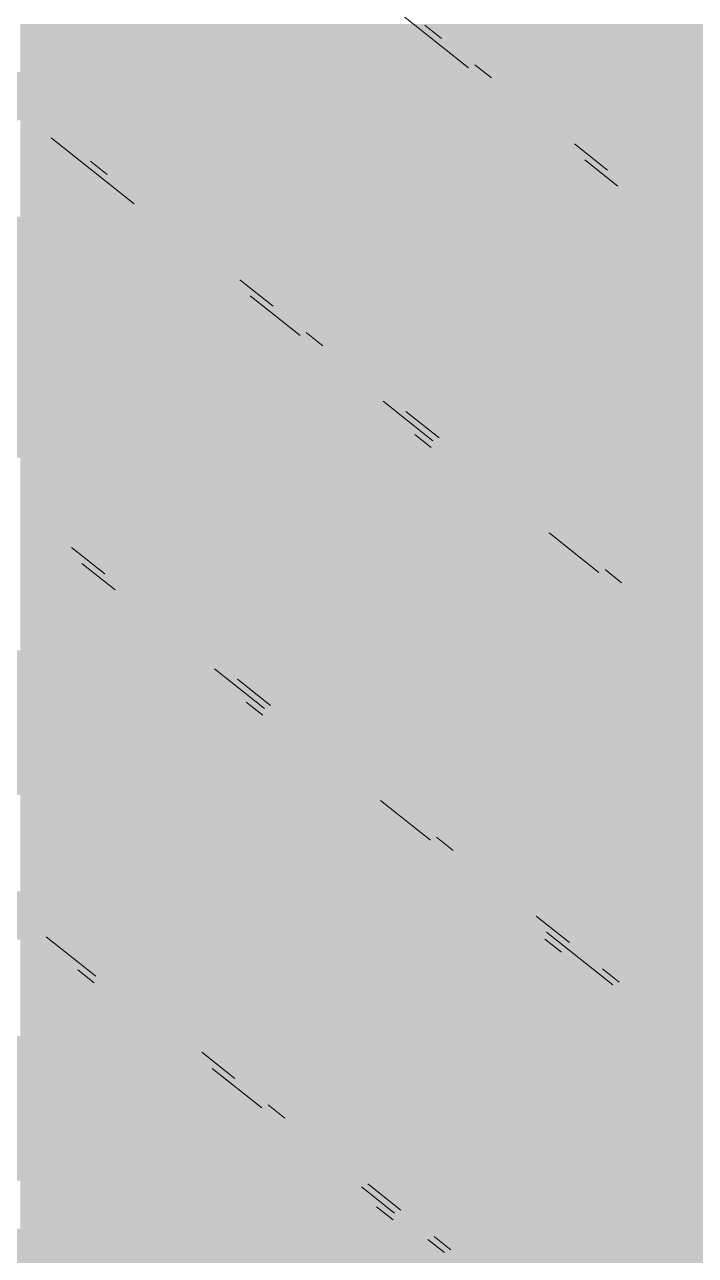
# Model space of a CAD drawing. Header units: millimetres. Extents: x 5 to 1315, y 5 to 292.
# Drawn here: x 1172.768 to 1174.11, y 91.334 to 93.796 of the extents above; entities that cross this region are included whole.
import ezdxf

# ---------------------------------------------------------------- set-up
doc = ezdxf.new("R2010")
doc.units = ezdxf.units.MM
doc.layers.add('EXISTING', color=7, linetype='Continuous')
doc.layers.add('IMAGES', color=7, linetype='Continuous')

# ---------------------------------------------------------------- blocks, each defined once
blk = doc.blocks.new('SHEET_03')
at = {"layer": 'EXISTING', "color": 250, "lineweight": 9}
for p, q in [((273.4904, 93.8411), (273.6564, 93.7094)), ((273.6025, 93.768), (273.5693, 93.7943)), ((273.7021, 93.6889), (273.6689, 93.7153)), ((272.8215, 93.569), (272.9875, 93.4373)), ((273.9344, 93.5046), (273.868, 93.5573)), ((272.9336, 93.4959), (272.9004, 93.5222)), ((273.8887, 93.5251), (273.9551, 93.4724)), ((273.2655, 93.2325), (273.1991, 93.2851)), ((273.2198, 93.2529), (273.3194, 93.1739)), ((273.3651, 93.1534), (273.3319, 93.1798)), ((273.4854, 93.0422), (273.585, 92.9632)), ((273.5975, 92.9691), (273.5311, 93.0218)), ((273.5818, 92.9496), (273.5487, 92.9759)), ((273.8174, 92.7788), (273.9169, 92.6998)), ((272.9286, 92.697), (272.8622, 92.7496)), ((272.8829, 92.7174), (272.9493, 92.6648)), ((273.9626, 92.6793), (273.9294, 92.7057)), ((273.1484, 92.5067), (273.248, 92.4277)), ((273.2605, 92.4336), (273.1941, 92.4863)), ((273.2449, 92.4141), (273.2117, 92.4404)), ((273.4804, 92.2433), (273.58, 92.1643)), ((273.6257, 92.1438), (273.5925, 92.1702)), ((273.858, 91.9595), (273.7917, 92.0122)), ((272.8115, 91.9712), (272.9111, 91.8922)), ((273.8424, 91.94), (273.8092, 91.9663)), ((273.8124, 91.9799), (273.9451, 91.8746)), ((272.9079, 91.8786), (272.8748, 91.9049)), ((273.9576, 91.8805), (273.9244, 91.9068)), ((273.1891, 91.6874), (273.1227, 91.74)), ((273.1435, 91.7078), (273.243, 91.6288)), ((273.186, 91.6737), (273.1528, 91.7001)), ((273.2887, 91.6083), (273.2555, 91.6347)), ((273.4422, 91.4708), (273.5086, 91.4181)), ((273.5211, 91.424), (273.4547, 91.4767)), ((273.5055, 91.4045), (273.4723, 91.4308)), ((273.6207, 91.345), (273.5875, 91.3713)), ((273.575, 91.3654), (273.6082, 91.3391))]:
    blk.add_line(p, q, dxfattribs=at)
at = {"layer": 'IMAGES', "color": 7}
for points in [[(272.76, 93.7006), (272.8564, 93.7006), (272.76, 93.797), (272.8564, 93.797)], [(272.8564, 93.7006), (273.3382, 93.7006), (272.8564, 93.797), (273.3382, 93.797)], [(273.3382, 93.7006), (273.4345, 93.7006), (273.3382, 93.797), (273.4345, 93.797)], [(273.4345, 93.7006), (273.5309, 93.7006), (273.4345, 93.797), (273.5309, 93.797)], [(273.5309, 93.7006), (273.7236, 93.7006), (273.5309, 93.797), (273.7236, 93.797)], [(273.7236, 93.7006), (273.82, 93.7006), (273.7236, 93.797), (273.82, 93.797)], [(273.82, 93.7006), (274.3018, 93.7006), (273.82, 93.797), (274.3018, 93.797)], [(272.6636, 93.6042), (272.8564, 93.6042), (272.6636, 93.7006), (272.8564, 93.7006)], [(272.8564, 93.6042), (272.9527, 93.6042), (272.8564, 93.7006), (272.9527, 93.7006)], [(272.9527, 93.6042), (273.4345, 93.6042), (272.9527, 93.7006), (273.4345, 93.7006)], [(273.4345, 93.6042), (273.5309, 93.6042), (273.4345, 93.7006), (273.5309, 93.7006)], [(273.5309, 93.6042), (273.6273, 93.6042), (273.5309, 93.7006), (273.6273, 93.7006)], [(273.6273, 93.6042), (273.82, 93.6042), (273.6273, 93.7006), (273.82, 93.7006)], [(273.82, 93.6042), (274.0127, 93.6042), (273.82, 93.7006), (274.0127, 93.7006)], [(274.0127, 93.6042), (274.4945, 93.6042), (274.0127, 93.7006), (274.4945, 93.7006)], [(272.76, 93.5078), (272.9527, 93.5078), (272.76, 93.6042), (272.9527, 93.6042)], [(272.9527, 93.5078), (273.6273, 93.5078), (272.9527, 93.6042), (273.6273, 93.6042)], [(273.6273, 93.5078), (273.7236, 93.5078), (273.6273, 93.6042), (273.7236, 93.6042)], [(273.7236, 93.5078), (273.82, 93.5078), (273.7236, 93.6042), (273.82, 93.6042)], [(273.82, 93.5078), (273.9164, 93.5078), (273.82, 93.6042), (273.9164, 93.6042)], [(273.9164, 93.5078), (274.0127, 93.5078), (273.9164, 93.6042), (274.0127, 93.6042)], [(274.0127, 93.5078), (274.1091, 93.5078), (274.0127, 93.6042), (274.1091, 93.6042)], [(274.1091, 93.5078), (274.5909, 93.5078), (274.1091, 93.6042), (274.5909, 93.6042)], [(272.76, 93.4114), (272.8564, 93.4114), (272.76, 93.5078), (272.8564, 93.5078)], [(272.8564, 93.4114), (273.0491, 93.4114), (272.8564, 93.5078), (273.0491, 93.5078)], [(273.0491, 93.4114), (273.1455, 93.4114), (273.0491, 93.5078), (273.1455, 93.5078)], [(273.1455, 93.4114), (273.2418, 93.4114), (273.1455, 93.5078), (273.2418, 93.5078)], [(273.2418, 93.4114), (273.7236, 93.4114), (273.2418, 93.5078), (273.7236, 93.5078)], [(273.7236, 93.4114), (273.82, 93.4114), (273.7236, 93.5078), (273.82, 93.5078)], [(273.82, 93.4114), (273.9164, 93.4114), (273.82, 93.5078), (273.9164, 93.5078)], [(273.9164, 93.4114), (274.0127, 93.4114), (273.9164, 93.5078), (274.0127, 93.5078)], [(274.0127, 93.4114), (274.1091, 93.4114), (274.0127, 93.5078), (274.1091, 93.5078)], [(274.1091, 93.4114), (274.2055, 93.4114), (274.1091, 93.5078), (274.2055, 93.5078)], [(272.3745, 93.315), (272.8564, 93.315), (272.3745, 93.4114), (272.8564, 93.4114)], [(272.8564, 93.315), (272.9527, 93.315), (272.8564, 93.4114), (272.9527, 93.4114)], [(272.9527, 93.315), (273.0491, 93.315), (272.9527, 93.4114), (273.0491, 93.4114)], [(273.0491, 93.315), (273.1455, 93.315), (273.0491, 93.4114), (273.1455, 93.4114)], [(273.1455, 93.315), (273.2418, 93.315), (273.1455, 93.4114), (273.2418, 93.4114)], [(273.2418, 93.315), (273.82, 93.315), (273.2418, 93.4114), (273.82, 93.4114)], [(273.82, 93.315), (273.9164, 93.315), (273.82, 93.4114), (273.9164, 93.4114)], [(273.9164, 93.315), (274.0127, 93.315), (273.9164, 93.4114), (274.0127, 93.4114)], [(274.0127, 93.315), (274.2055, 93.315), (274.0127, 93.4114), (274.2055, 93.4114)], [(272.4709, 93.2186), (272.9527, 93.2186), (272.4709, 93.315), (272.9527, 93.315)], [(272.9527, 93.2186), (273.0491, 93.2186), (272.9527, 93.315), (273.0491, 93.315)], [(273.0491, 93.2186), (273.1455, 93.2186), (273.0491, 93.315), (273.1455, 93.315)], [(273.1455, 93.2186), (273.3382, 93.2186), (273.1455, 93.315), (273.3382, 93.315)], [(273.3382, 93.2186), (273.4345, 93.2186), (273.3382, 93.315), (273.4345, 93.315)], [(273.4345, 93.2186), (273.9164, 93.2186), (273.4345, 93.315), (273.9164, 93.315)], [(273.9164, 93.2186), (274.0127, 93.2186), (273.9164, 93.315), (274.0127, 93.315)], [(274.0127, 93.2186), (274.1091, 93.2186), (274.0127, 93.315), (274.1091, 93.315)], [(274.1091, 93.2186), (274.3018, 93.2186), (274.1091, 93.315), (274.3018, 93.315)], [(272.5673, 93.1222), (273.0491, 93.1222), (272.5673, 93.2186), (273.0491, 93.2186)], [(273.0491, 93.1222), (273.1455, 93.1222), (273.0491, 93.2186), (273.1455, 93.2186)], [(273.1455, 93.1222), (273.2418, 93.1222), (273.1455, 93.2186), (273.2418, 93.2186)], [(273.2418, 93.1222), (273.4345, 93.1222), (273.2418, 93.2186), (273.4345, 93.2186)], [(273.4345, 93.1222), (273.6273, 93.1222), (273.4345, 93.2186), (273.6273, 93.2186)], [(273.6273, 93.1222), (274.1091, 93.1222), (273.6273, 93.2186), (274.1091, 93.2186)], [(274.1091, 93.1222), (274.2055, 93.1222), (274.1091, 93.2186), (274.2055, 93.2186)], [(272.5673, 93.0258), (273.1455, 93.0258), (272.5673, 93.1222), (273.1455, 93.1222)], [(273.1455, 93.0258), (273.2418, 93.0258), (273.1455, 93.1222), (273.2418, 93.1222)], [(273.2418, 93.0258), (273.3382, 93.0258), (273.2418, 93.1222), (273.3382, 93.1222)], [(273.3382, 93.0258), (273.4345, 93.0258), (273.3382, 93.1222), (273.4345, 93.1222)], [(273.4345, 93.0258), (273.5309, 93.0258), (273.4345, 93.1222), (273.5309, 93.1222)], [(273.5309, 93.0258), (273.6273, 93.0258), (273.5309, 93.1222), (273.6273, 93.1222)], [(273.6273, 93.0258), (273.7236, 93.0258), (273.6273, 93.1222), (273.7236, 93.1222)], [(273.7236, 93.0258), (274.2055, 93.0258), (273.7236, 93.1222), (274.2055, 93.1222)], [(272.6636, 92.9294), (273.3382, 92.9294), (272.6636, 93.0258), (273.3382, 93.0258)], [(273.3382, 92.9294), (273.4345, 92.9294), (273.3382, 93.0258), (273.4345, 93.0258)], [(273.4345, 92.9294), (273.5309, 92.9294), (273.4345, 93.0258), (273.5309, 93.0258)], [(273.5309, 92.9294), (273.6273, 92.9294), (273.5309, 93.0258), (273.6273, 93.0258)], [(273.6273, 92.9294), (273.7236, 92.9294), (273.6273, 93.0258), (273.7236, 93.0258)], [(273.7236, 92.9294), (273.82, 92.9294), (273.7236, 93.0258), (273.82, 93.0258)], [(273.82, 92.9294), (274.3018, 92.9294), (273.82, 93.0258), (274.3018, 93.0258)], [(272.76, 92.833), (272.8564, 92.833), (272.76, 92.9294), (272.8564, 92.9294)], [(272.8564, 92.833), (272.9527, 92.833), (272.8564, 92.9294), (272.9527, 92.9294)], [(272.9527, 92.833), (273.4345, 92.833), (272.9527, 92.9294), (273.4345, 92.9294)], [(273.4345, 92.833), (273.5309, 92.833), (273.4345, 92.9294), (273.5309, 92.9294)], [(273.5309, 92.833), (273.6273, 92.833), (273.5309, 92.9294), (273.6273, 92.9294)], [(273.6273, 92.833), (273.7236, 92.833), (273.6273, 92.9294), (273.7236, 92.9294)], [(273.7236, 92.833), (273.82, 92.833), (273.7236, 92.9294), (273.82, 92.9294)], [(273.82, 92.833), (273.9164, 92.833), (273.82, 92.9294), (273.9164, 92.9294)], [(273.9164, 92.833), (274.4945, 92.833), (273.9164, 92.9294), (274.4945, 92.9294)], [(272.76, 92.7366), (272.8564, 92.7366), (272.76, 92.833), (272.8564, 92.833)], [(272.8564, 92.7366), (272.9527, 92.7366), (272.8564, 92.833), (272.9527, 92.833)], [(272.9527, 92.7366), (273.0491, 92.7366), (272.9527, 92.833), (273.0491, 92.833)], [(273.0491, 92.7366), (273.5309, 92.7366), (273.0491, 92.833), (273.5309, 92.833)], [(273.5309, 92.7366), (273.6273, 92.7366), (273.5309, 92.833), (273.6273, 92.833)], [(273.6273, 92.7366), (273.7236, 92.7366), (273.6273, 92.833), (273.7236, 92.833)], [(273.7236, 92.7366), (273.82, 92.7366), (273.7236, 92.833), (273.82, 92.833)], [(273.82, 92.7366), (273.9164, 92.7366), (273.82, 92.833), (273.9164, 92.833)], [(273.9164, 92.7366), (274.0127, 92.7366), (273.9164, 92.833), (274.0127, 92.833)], [(274.0127, 92.7366), (274.1091, 92.7366), (274.0127, 92.833), (274.1091, 92.833)], [(274.1091, 92.7366), (274.5909, 92.7366), (274.1091, 92.833), (274.5909, 92.833)], [(272.76, 92.6402), (272.8564, 92.6402), (272.76, 92.7366), (272.8564, 92.7366)], [(272.8564, 92.6402), (273.0491, 92.6402), (272.8564, 92.7366), (273.0491, 92.7366)], [(273.0491, 92.6402), (273.1455, 92.6402), (273.0491, 92.7366), (273.1455, 92.7366)], [(273.1455, 92.6402), (273.7236, 92.6402), (273.1455, 92.7366), (273.7236, 92.7366)], [(273.7236, 92.6402), (273.82, 92.6402), (273.7236, 92.7366), (273.82, 92.7366)], [(273.82, 92.6402), (274.0127, 92.6402), (273.82, 92.7366), (274.0127, 92.7366)], [(274.0127, 92.6402), (274.2055, 92.6402), (274.0127, 92.7366), (274.2055, 92.7366)], [(272.76, 92.5438), (272.8564, 92.5438), (272.76, 92.6402), (272.8564, 92.6402)], [(272.8564, 92.5438), (272.9527, 92.5438), (272.8564, 92.6402), (272.9527, 92.6402)], [(272.9527, 92.5438), (273.1455, 92.5438), (272.9527, 92.6402), (273.1455, 92.6402)], [(273.1455, 92.5438), (273.2418, 92.5438), (273.1455, 92.6402), (273.2418, 92.6402)], [(273.2418, 92.5438), (273.9164, 92.5438), (273.2418, 92.6402), (273.9164, 92.6402)], [(273.9164, 92.4474), (274.0127, 92.4474), (273.9164, 92.6402), (274.0127, 92.6402)], [(274.0127, 92.4474), (274.2055, 92.4474), (274.0127, 92.6402), (274.2055, 92.6402)], [(272.3745, 92.4474), (272.9527, 92.4474), (272.3745, 92.5438), (272.9527, 92.5438)], [(272.9527, 92.4474), (273.0491, 92.4474), (272.9527, 92.5438), (273.0491, 92.5438)], [(273.0491, 92.4474), (273.1455, 92.4474), (273.0491, 92.5438), (273.1455, 92.5438)], [(273.1455, 92.4474), (273.2418, 92.4474), (273.1455, 92.5438), (273.2418, 92.5438)], [(273.2418, 92.4474), (273.3382, 92.4474), (273.2418, 92.5438), (273.3382, 92.5438)], [(273.3382, 92.4474), (273.4345, 92.4474), (273.3382, 92.5438), (273.4345, 92.5438)], [(273.4345, 92.4474), (273.9164, 92.4474), (273.4345, 92.5438), (273.9164, 92.5438)], [(272.3745, 92.351), (273.0491, 92.351), (272.3745, 92.4474), (273.0491, 92.4474)], [(273.0491, 92.351), (273.1455, 92.351), (273.0491, 92.4474), (273.1455, 92.4474)], [(273.1455, 92.351), (273.3382, 92.351), (273.1455, 92.4474), (273.3382, 92.4474)], [(273.3382, 92.351), (273.4345, 92.351), (273.3382, 92.4474), (273.4345, 92.4474)], [(273.4345, 92.351), (273.5309, 92.351), (273.4345, 92.4474), (273.5309, 92.4474)], [(273.5309, 92.351), (274.0127, 92.351), (273.5309, 92.4474), (274.0127, 92.4474)], [(274.0127, 92.351), (274.2055, 92.351), (274.0127, 92.4474), (274.2055, 92.4474)], [(272.6636, 92.2546), (273.1455, 92.2546), (272.6636, 92.351), (273.1455, 92.351)], [(273.1455, 92.2546), (273.2418, 92.2546), (273.1455, 92.351), (273.2418, 92.351)], [(273.2418, 92.2546), (273.3382, 92.2546), (273.2418, 92.351), (273.3382, 92.351)], [(273.3382, 92.2546), (273.5309, 92.2546), (273.3382, 92.351), (273.5309, 92.351)], [(273.5309, 92.2546), (273.6273, 92.2546), (273.5309, 92.351), (273.6273, 92.351)], [(273.6273, 92.2546), (274.2055, 92.2546), (273.6273, 92.351), (274.2055, 92.351)], [(272.76, 92.1582), (273.3382, 92.1582), (272.76, 92.2546), (273.3382, 92.2546)], [(273.3382, 92.1582), (273.4345, 92.1582), (273.3382, 92.2546), (273.4345, 92.2546)], [(273.4345, 92.1582), (273.5309, 92.1582), (273.4345, 92.2546), (273.5309, 92.2546)], [(273.5309, 92.1582), (273.6273, 92.1582), (273.5309, 92.2546), (273.6273, 92.2546)], [(273.6273, 92.1582), (273.7236, 92.1582), (273.6273, 92.2546), (273.7236, 92.2546)], [(273.7236, 92.1582), (273.82, 92.1582), (273.7236, 92.2546), (273.82, 92.2546)], [(273.82, 92.1582), (274.3018, 92.1582), (273.82, 92.2546), (274.3018, 92.2546)], [(272.76, 92.0618), (272.8564, 92.0618), (272.76, 92.1582), (272.8564, 92.1582)], [(272.8564, 92.0618), (273.3382, 92.0618), (272.8564, 92.1582), (273.3382, 92.1582)], [(273.3382, 92.0618), (273.5309, 92.0618), (273.3382, 92.1582), (273.5309, 92.1582)], [(273.5309, 92.0618), (273.7236, 92.0618), (273.5309, 92.1582), (273.7236, 92.1582)], [(273.7236, 92.0618), (273.82, 92.0618), (273.7236, 92.1582), (273.82, 92.1582)], [(273.82, 92.0618), (273.9164, 92.0618), (273.82, 92.1582), (273.9164, 92.1582)], [(273.9164, 92.0618), (274.3982, 92.0618), (273.9164, 92.1582), (274.3982, 92.1582)], [(272.6636, 91.9654), (272.8564, 91.9654), (272.6636, 92.0618), (272.8564, 92.0618)], [(272.8564, 91.9654), (272.9527, 91.9654), (272.8564, 92.0618), (272.9527, 92.0618)], [(272.9527, 91.9654), (273.0491, 91.9654), (272.9527, 92.0618), (273.0491, 92.0618)], [(273.0491, 91.9654), (273.5309, 91.9654), (273.0491, 92.0618), (273.5309, 92.0618)], [(273.5309, 91.9654), (273.6273, 91.9654), (273.5309, 92.0618), (273.6273, 92.0618)], [(273.6273, 91.9654), (273.7236, 91.9654), (273.6273, 92.0618), (273.7236, 92.0618)], [(273.7236, 91.9654), (273.82, 91.9654), (273.7236, 92.0618), (273.82, 92.0618)], [(273.82, 91.9654), (273.9164, 91.9654), (273.82, 92.0618), (273.9164, 92.0618)], [(273.9164, 91.9654), (274.0127, 91.9654), (273.9164, 92.0618), (274.0127, 92.0618)], [(274.0127, 91.9654), (274.4945, 91.9654), (274.0127, 92.0618), (274.4945, 92.0618)], [(272.76, 91.869), (272.9527, 91.869), (272.76, 91.9654), (272.9527, 91.9654)], [(272.9527, 91.869), (273.0491, 91.869), (272.9527, 91.9654), (273.0491, 91.9654)], [(273.0491, 91.869), (273.1455, 91.869), (273.0491, 91.9654), (273.1455, 91.9654)], [(273.1455, 91.869), (273.6273, 91.869), (273.1455, 91.9654), (273.6273, 91.9654)], [(273.6273, 91.869), (273.7236, 91.869), (273.6273, 91.9654), (273.7236, 91.9654)], [(273.7236, 91.869), (273.82, 91.869), (273.7236, 91.9654), (273.82, 91.9654)], [(273.82, 91.869), (274.0127, 91.869), (273.82, 91.9654), (274.0127, 91.9654)], [(274.0127, 91.869), (274.1091, 91.869), (274.0127, 91.9654), (274.1091, 91.9654)], [(274.1091, 91.869), (274.5909, 91.869), (274.1091, 91.9654), (274.5909, 91.9654)], [(272.76, 91.7726), (272.8564, 91.7726), (272.76, 91.869), (272.8564, 91.869)], [(272.8564, 91.7726), (272.9527, 91.7726), (272.8564, 91.869), (272.9527, 91.869)], [(272.9527, 91.7726), (273.0491, 91.7726), (272.9527, 91.869), (273.0491, 91.869)], [(273.0491, 91.7726), (273.1455, 91.7726), (273.0491, 91.869), (273.1455, 91.869)], [(273.1455, 91.7726), (273.2418, 91.7726), (273.1455, 91.869), (273.2418, 91.869)], [(273.2418, 91.7726), (273.7236, 91.7726), (273.2418, 91.869), (273.7236, 91.869)], [(273.7236, 91.7726), (273.82, 91.7726), (273.7236, 91.869), (273.82, 91.869)], [(273.82, 91.7726), (273.9164, 91.7726), (273.82, 91.869), (273.9164, 91.869)], [(273.9164, 91.7726), (274.1091, 91.7726), (273.9164, 91.869), (274.1091, 91.869)], [(274.1091, 91.7726), (274.2055, 91.7726), (274.1091, 91.869), (274.2055, 91.869)], [(272.3745, 91.6762), (272.8564, 91.6762), (272.3745, 91.7726), (272.8564, 91.7726)], [(272.8564, 91.6762), (272.9527, 91.6762), (272.8564, 91.7726), (272.9527, 91.7726)], [(272.9527, 91.6762), (273.0491, 91.6762), (272.9527, 91.7726), (273.0491, 91.7726)], [(273.0491, 91.6762), (273.1455, 91.6762), (273.0491, 91.7726), (273.1455, 91.7726)], [(273.1455, 91.6762), (273.2418, 91.6762), (273.1455, 91.7726), (273.2418, 91.7726)], [(273.2418, 91.6762), (273.3382, 91.6762), (273.2418, 91.7726), (273.3382, 91.7726)], [(273.3382, 91.6762), (273.9164, 91.6762), (273.3382, 91.7726), (273.9164, 91.7726)], [(273.9164, 91.6762), (274.0127, 91.6762), (273.9164, 91.7726), (274.0127, 91.7726)], [(274.0127, 91.6762), (274.2055, 91.6762), (274.0127, 91.7726), (274.2055, 91.7726)], [(272.4709, 91.5798), (273.0491, 91.5798), (272.4709, 91.6762), (273.0491, 91.6762)], [(273.0491, 91.5798), (273.1455, 91.5798), (273.0491, 91.6762), (273.1455, 91.6762)], [(273.1455, 91.5798), (273.3382, 91.5798), (273.1455, 91.6762), (273.3382, 91.6762)], [(273.3382, 91.5798), (273.5309, 91.5798), (273.3382, 91.6762), (273.5309, 91.6762)], [(273.5309, 91.5798), (274.0127, 91.5798), (273.5309, 91.6762), (274.0127, 91.6762)], [(274.0127, 91.5798), (274.1091, 91.5798), (274.0127, 91.6762), (274.1091, 91.6762)], [(274.1091, 91.5798), (274.2055, 91.5798), (274.1091, 91.6762), (274.2055, 91.6762)], [(272.5673, 91.4834), (273.1455, 91.4834), (272.5673, 91.5798), (273.1455, 91.5798)], [(273.1455, 91.4834), (273.2418, 91.4834), (273.1455, 91.5798), (273.2418, 91.5798)], [(273.2418, 91.4834), (273.3382, 91.4834), (273.2418, 91.5798), (273.3382, 91.5798)], [(273.3382, 91.4834), (273.5309, 91.4834), (273.3382, 91.5798), (273.5309, 91.5798)], [(273.5309, 91.4834), (273.6273, 91.4834), (273.5309, 91.5798), (273.6273, 91.5798)], [(273.6273, 91.4834), (274.1091, 91.4834), (273.6273, 91.5798), (274.1091, 91.5798)], [(274.1091, 91.4834), (274.2055, 91.4834), (274.1091, 91.5798), (274.2055, 91.5798)], [(272.76, 91.387), (273.2418, 91.387), (272.76, 91.4834), (273.2418, 91.4834)], [(273.2418, 91.387), (273.3382, 91.387), (273.2418, 91.4834), (273.3382, 91.4834)], [(273.3382, 91.387), (273.4345, 91.387), (273.3382, 91.4834), (273.4345, 91.4834)], [(273.4345, 91.387), (273.5309, 91.387), (273.4345, 91.4834), (273.5309, 91.4834)], [(273.5309, 91.387), (273.6273, 91.387), (273.5309, 91.4834), (273.6273, 91.4834)], [(273.6273, 91.387), (273.7236, 91.387), (273.6273, 91.4834), (273.7236, 91.4834)], [(273.7236, 91.387), (274.2055, 91.387), (273.7236, 91.4834), (274.2055, 91.4834)], [(272.6636, 91.2906), (272.8564, 91.2906), (272.6636, 91.387), (272.8564, 91.387)], [(272.8564, 91.2906), (273.3382, 91.2906), (272.8564, 91.387), (273.3382, 91.387)], [(273.3382, 91.2906), (273.5309, 91.2906), (273.3382, 91.387), (273.5309, 91.387)], [(273.5309, 91.2906), (273.6273, 91.2906), (273.5309, 91.387), (273.6273, 91.387)], [(273.6273, 91.2906), (273.7236, 91.2906), (273.6273, 91.387), (273.7236, 91.387)], [(273.7236, 91.2906), (273.9164, 91.2906), (273.7236, 91.387), (273.9164, 91.387)], [(273.9164, 91.2906), (274.3982, 91.2906), (273.9164, 91.387), (274.3982, 91.387)]]:
    blk.add_solid(points, dxfattribs=at)

msp = doc.modelspace()

# ---------------------------------------------------------------- block references
msp.add_blockref('SHEET_03', (900, 0))

doc.saveas('drawing.dxf')
